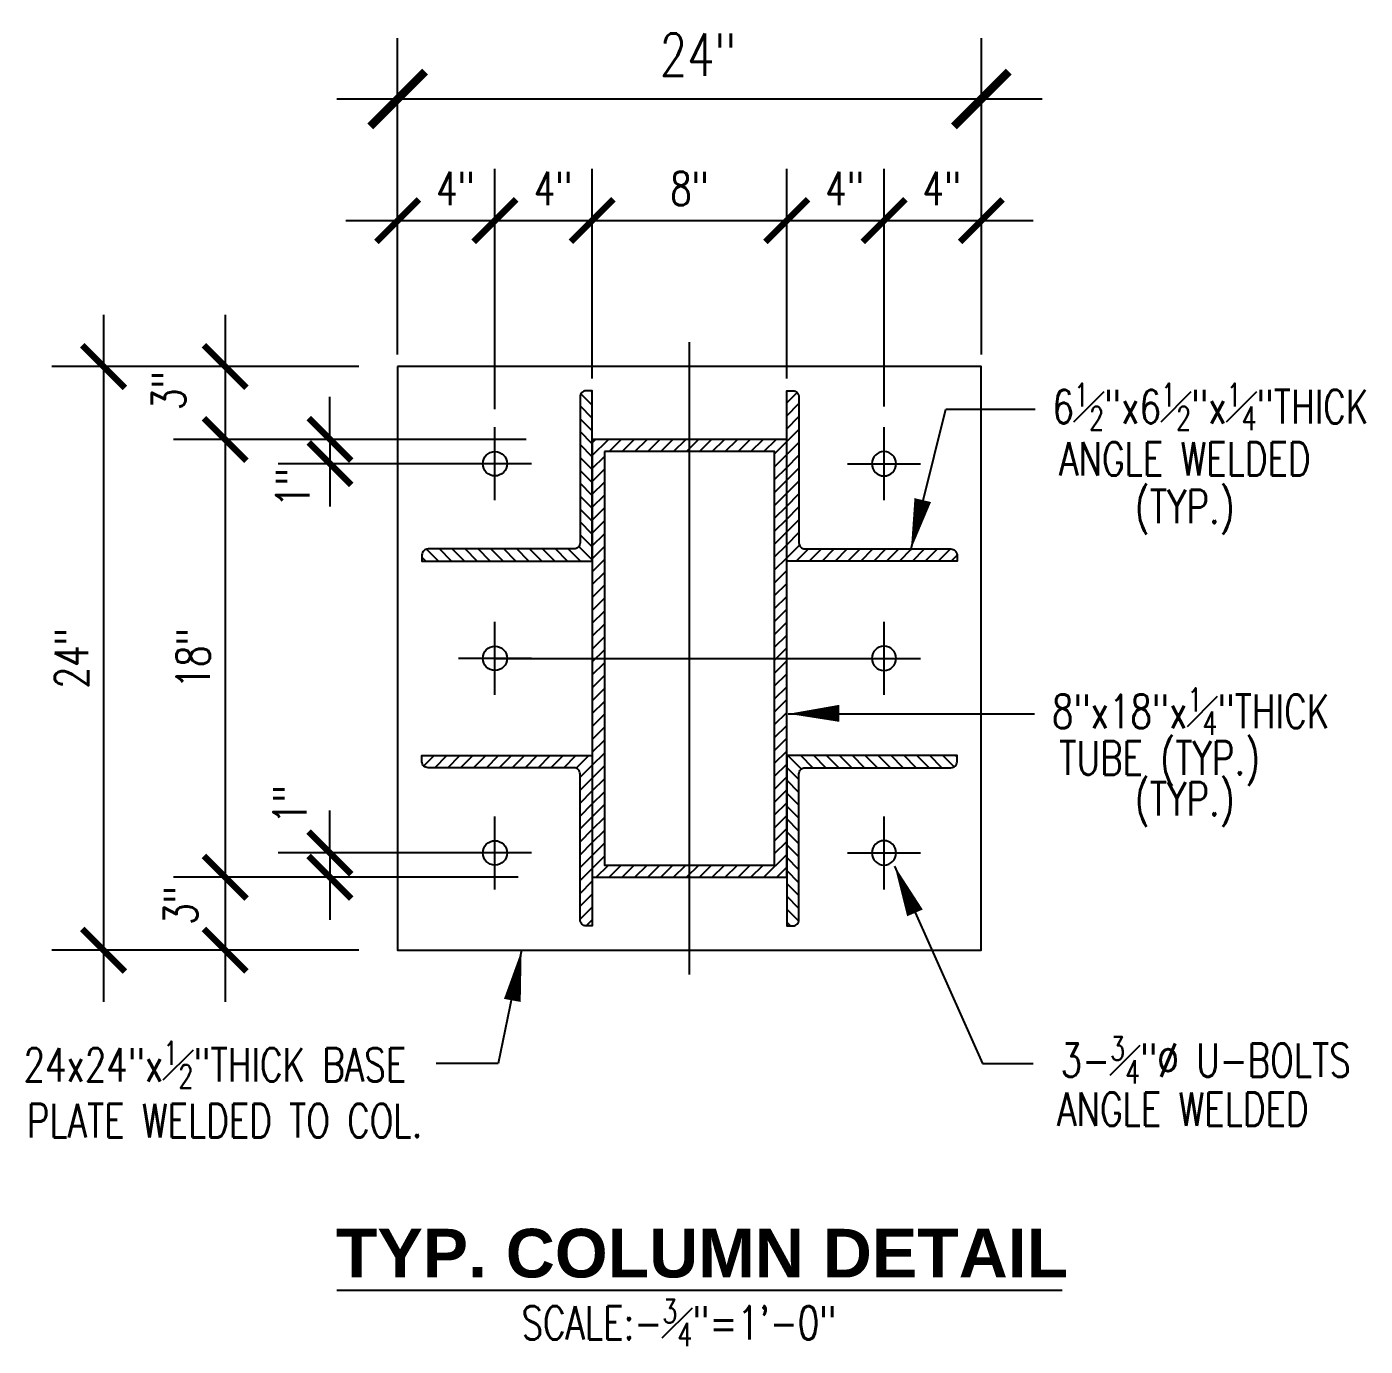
# Model space of a CAD drawing. Header units: inches. Extents: x 41285 to 57578, y -189 to 12305.
# Drawn here: x 53645.1 to 53700.1, y 10506.4 to 10560.6 of the extents above; entities that cross this region are included whole.
import ezdxf

# ---------------------------------------------------------------- set-up
doc = ezdxf.new("R2010")
doc.units = ezdxf.units.IN
doc.header["$LTSCALE"] = 30
doc.header["$MEASUREMENT"] = 0
doc.linetypes.add('CENTER', pattern=[2, 1.25, -0.25, 0.25, -0.25])
for name, color, linetype in [('A-TEXT-P', 242, 'Continuous'), ('COLUMN', 6, 'Continuous'), ('Grid line', 1, 'CENTER'), ('HATCH', 253, 'Continuous'), ('L', 2, 'Continuous'), ('WALL', 7, 'Continuous')]:
    doc.layers.add(name, color=color, linetype=linetype)
doc.styles.add('1-2', font='simplex.shx', dxfattribs={"width": 0.75, "height": 1.75})
doc.styles.add('16 scale', font='arial.ttf')
doc.styles.add('3-4', font='simplex.shx', dxfattribs={"width": 0.75, "height": 1.375})
doc.dimstyles.new('1-2', dxfattribs={"dimtxt": 1.75, "dimasz": 2.25, "dimexe": 2.5, "dimexo": 1, "dimgap": 0.75, "dimtad": 1, "dimdec": 4, "dimzin": 3, "dimdsep": 46, "dimlunit": 4, "dimtxsty": '1-2', "dimblk": 'ARCHTICK', "dimcen": 0, "dimdle": 2.5, "dimclrd": 1, "dimclre": 1, "dimclrt": 2, "dimazin": 0, "dimtfac": 0.75, "dimtdec": 4, "dimtix": 1, "dimtmove": 2, "dimatfit": 3, "dimfxl": 0, "dimfrac": 1, "dimtolj": 1, "dimtzin": 1, "dimlwd": -1, "dimlwe": -1, "dimarcsym": 0})
doc.dimstyles.new('3-4', dxfattribs={"dimtxt": 1.375, "dimasz": 1.75, "dimexe": 2.125, "dimexo": 0.5, "dimgap": 0.5, "dimtad": 1, "dimdec": 4, "dimzin": 3, "dimdsep": 46, "dimlunit": 4, "dimtxsty": '3-4', "dimblk": 'ARCHTICK', "dimcen": 0.046875, "dimdle": 2.125, "dimclrd": 1, "dimclre": 1, "dimclrt": 2, "dimadec": 0, "dimazin": 0, "dimtfac": 0.75, "dimtdec": 4, "dimtmove": 2, "dimatfit": 3, "dimldrblk": 'ARCHTICK', "dimfxl": 0, "dimfrac": 1, "dimtolj": 1, "dimtzin": 0, "dimlwd": -1, "dimlwe": -1, "dimarcsym": 0})
pattern_1 = [(45, (0, 0), (-0.265165, 0.265165), [])]

# ---------------------------------------------------------------- blocks, each defined once
blk = doc.blocks.new('A$C77EE556A')
at = {"layer": 'HATCH'}
h = blk.add_hatch(dxfattribs=at)
h.set_pattern_fill('_USER', color=1, scale=0.375, angle=45, style=0, pattern_type=0)
h.set_pattern_definition(pattern_1)
h.paths.add_polyline_path([(0.5, -0.5), (0.5, -17.5), (7.5, -17.5), (7.5, -0.5)], flags=16)
h.paths.add_polyline_path([(0, 0), (0, -18), (8, -18), (8, 0)])
at = {"layer": 'COLUMN'}
blk.add_lwpolyline([(0, 0), (0, -18), (8, -18), (8, 0), (0, 0)], dxfattribs=at)
blk.add_lwpolyline([(0.5, -0.5), (0.5, -17.5), (7.5, -17.5), (7.5, -0.5)], close=True, dxfattribs=at)
at = {"layer": 'Grid line'}
for p, q in [((4, -22), (4, 4)), ((-4, -9), (12, -9))]:
    blk.add_line(p, q, dxfattribs=at)
blk = doc.blocks.new('A$C56BC41D7')
at = {"layer": 'HATCH'}
h = blk.add_hatch(dxfattribs=at)
h.set_pattern_fill('_USER', color=1, scale=0.375, angle=45, style=0, pattern_type=0)
h.set_pattern_definition(pattern_1)
edge = h.paths.add_edge_path()
edge.add_line((0.5, 6.75), (0.5, 0.75))
edge.add_arc((0.75, 0.75), 0.25, 180, 270)
edge.add_line((0.75, 0.5), (6.75, 0.5))
edge.add_arc((6.75, 0.25), 0.25, 0, 90, ccw=False)
edge.add_line((7, 0.25), (7, 0))
edge.add_line((7, 0), (0, 0))
edge.add_line((0, 0), (0, 7))
edge.add_line((0, 7), (0.25, 7))
edge.add_arc((0.25, 6.75), 0.25, 0, 90, ccw=False)
at = {"layer": 'COLUMN', "color": 4}
blk.add_lwpolyline([(0, 0), (0, 7), (0.25, 7, -0.414214), (0.5, 6.75), (0.5, 0.75, 0.414214), (0.75, 0.5), (6.75, 0.5, -0.414214), (7, 0.25), (7, 0)], format="xyb", close=True, dxfattribs=at)
blk = doc.blocks.new('A$C0E0D12C3')
at = {"layer": 'Grid line'}
blk.add_blockref('A$C77EE556A', (-4, 9), dxfattribs=at)
at = {"layer": 'Grid line', "color": 4, "xscale": -1}
blk.add_blockref('A$C56BC41D7', (-4, 4), dxfattribs=at)
at = {"layer": 'Grid line', "color": 4}
blk.add_blockref('A$C56BC41D7', (4, 4), dxfattribs=at)
at = {"layer": 'Grid line', "color": 4, "rotation": 180}
blk.add_blockref('A$C56BC41D7', (-4, -4), dxfattribs=at)
at = {"layer": 'Grid line', "color": 4, "xscale": -1, "rotation": 180}
blk.add_blockref('A$C56BC41D7', (4, -4), dxfattribs=at)
blk = doc.blocks.new('_ARCHTICK')
at = {"color": 0, "linetype": 'ByBlock', "const_width": 0.15}
blk.add_lwpolyline([(-0.5, -0.5), (0.5, 0.5)], dxfattribs=at)
blk = doc.blocks.new('*D228')
at = {"layer": 'DEFPOINTS', "color": 0, "transparency": 16777216}
for p in [(53676.358, 10552.647), (53668.358, 10545.647), (53676.358, 10545.647)]:
    blk.add_point(p, dxfattribs=at)
at = {"layer": 'L', "color": 1, "transparency": 16777216}
for p, q in [((53668.358, 10546.147), (53668.358, 10554.772)), ((53676.358, 10546.147), (53676.358, 10554.772)), ((53666.233, 10552.647), (53678.483, 10552.647))]:
    blk.add_line(p, q, dxfattribs=at)
at = {"layer": 'L', "color": 1, "transparency": 16777216, "xscale": 1.75, "yscale": 1.75, "zscale": 1.75, "rotation": 180}
blk.add_blockref('_ARCHTICK', (53668.358, 10552.647), dxfattribs=at)
at = {"layer": 'L', "color": 1, "transparency": 16777216, "xscale": 1.75, "yscale": 1.75, "zscale": 1.75}
blk.add_blockref('_ARCHTICK', (53676.358, 10552.647), dxfattribs=at)
at = {"layer": 'L', "color": 2, "transparency": 16777216, "insert": (53672.358, 10553.966), "char_height": 1.375, "attachment_point": 5, "style": '3-4'}
blk.add_mtext('\\A1;8"', dxfattribs=at)
blk = doc.blocks.new('*D229')
at = {"layer": 'DEFPOINTS', "color": 0, "transparency": 16777216}
for p in [(53661.511, 10543.647), (53653.268, 10525.647), (53661.511, 10525.647)]:
    blk.add_point(p, dxfattribs=at)
at = {"layer": 'L', "color": 1, "transparency": 16777216}
for p, q in [((53653.268, 10545.772), (53653.268, 10523.522)), ((53661.011, 10543.647), (53651.143, 10543.647)), ((53661.011, 10525.647), (53651.143, 10525.647))]:
    blk.add_line(p, q, dxfattribs=at)
at = {"layer": 'L', "color": 1, "transparency": 16777216, "xscale": 1.75, "yscale": 1.75, "zscale": 1.75}
for p, rotation in [((53653.268, 10543.647), 90), ((53653.268, 10525.647), 270)]:
    blk.add_blockref('_ARCHTICK', p, dxfattribs=dict(at, rotation=rotation))
at = {"layer": 'L', "color": 2, "transparency": 16777216, "insert": (53651.95, 10534.647), "char_height": 1.375, "attachment_point": 5, "rotation": 90, "style": '3-4'}
blk.add_mtext('\\A1;18"', dxfattribs=at)
blk = doc.blocks.new('*D195')
at = {"layer": 'DEFPOINTS', "color": 0, "transparency": 16777216}
for p in [(53659.268, 10546.647), (53653.268, 10543.647), (53666.137, 10543.647)]:
    blk.add_point(p, dxfattribs=at)
at = {"layer": 'L', "color": 1, "transparency": 16777216}
for p, q in [((53653.268, 10548.772), (53653.268, 10541.522)), ((53658.768, 10546.647), (53651.143, 10546.647)), ((53665.637, 10543.647), (53651.143, 10543.647))]:
    blk.add_line(p, q, dxfattribs=at)
at = {"layer": 'L', "color": 1, "transparency": 16777216, "xscale": 1.75, "yscale": 1.75, "zscale": 1.75}
for p, rotation in [((53653.268, 10546.647), 90), ((53653.268, 10543.647), 270)]:
    blk.add_blockref('_ARCHTICK', p, dxfattribs=dict(at, rotation=rotation))
at = {"layer": 'L', "color": 2, "transparency": 16777216, "insert": (53650.944, 10545.655), "char_height": 1.375, "attachment_point": 5, "rotation": 90, "style": '3-4'}
blk.add_mtext('\\A1;3"', dxfattribs=at)
blk = doc.blocks.new('*D196')
at = {"layer": 'DEFPOINTS', "color": 0, "transparency": 16777216}
for p in [(53665.817, 10525.647), (53653.268, 10522.647), (53659.268, 10522.647)]:
    blk.add_point(p, dxfattribs=at)
at = {"layer": 'L', "color": 1, "transparency": 16777216}
for p, q in [((53653.268, 10527.772), (53653.268, 10520.522)), ((53665.317, 10525.647), (53651.143, 10525.647)), ((53658.768, 10522.647), (53651.143, 10522.647))]:
    blk.add_line(p, q, dxfattribs=at)
at = {"layer": 'L', "color": 1, "transparency": 16777216, "xscale": 1.75, "yscale": 1.75, "zscale": 1.75}
for p, rotation in [((53653.268, 10525.647), 90), ((53653.268, 10522.647), 270)]:
    blk.add_blockref('_ARCHTICK', p, dxfattribs=dict(at, rotation=rotation))
at = {"layer": 'L', "color": 2, "transparency": 16777216, "insert": (53651.434, 10524.485), "char_height": 1.375, "attachment_point": 5, "rotation": 90, "style": '3-4'}
blk.add_mtext('\\A1;3"', dxfattribs=at)
blk = doc.blocks.new('*D197')
at = {"layer": 'DEFPOINTS', "color": 0, "transparency": 16777216}
for p in [(53668.358, 10552.647), (53664.358, 10546.647), (53668.358, 10546.647)]:
    blk.add_point(p, dxfattribs=at)
at = {"layer": 'L', "color": 1, "transparency": 16777216}
for p, q in [((53664.358, 10547.147), (53664.358, 10554.772)), ((53668.358, 10547.147), (53668.358, 10554.772)), ((53662.233, 10552.647), (53670.483, 10552.647))]:
    blk.add_line(p, q, dxfattribs=at)
at = {"layer": 'L', "color": 1, "transparency": 16777216, "xscale": 1.75, "yscale": 1.75, "zscale": 1.75, "rotation": 180}
blk.add_blockref('_ARCHTICK', (53664.358, 10552.647), dxfattribs=at)
at = {"layer": 'L', "color": 1, "transparency": 16777216, "xscale": 1.75, "yscale": 1.75, "zscale": 1.75}
blk.add_blockref('_ARCHTICK', (53668.358, 10552.647), dxfattribs=at)
at = {"layer": 'L', "color": 2, "transparency": 16777216, "insert": (53666.751, 10553.966), "char_height": 1.375, "attachment_point": 5, "style": '3-4'}
blk.add_mtext('\\A1;4"', dxfattribs=at)
blk = doc.blocks.new('*D198')
at = {"layer": 'DEFPOINTS', "color": 0, "transparency": 16777216}
for p in [(53680.358, 10552.647), (53676.358, 10546.647), (53680.358, 10546.647)]:
    blk.add_point(p, dxfattribs=at)
at = {"layer": 'L', "color": 1, "transparency": 16777216}
for p, q in [((53676.358, 10547.147), (53676.358, 10554.772)), ((53680.358, 10547.147), (53680.358, 10554.772)), ((53674.233, 10552.647), (53682.483, 10552.647))]:
    blk.add_line(p, q, dxfattribs=at)
at = {"layer": 'L', "color": 1, "transparency": 16777216, "xscale": 1.75, "yscale": 1.75, "zscale": 1.75, "rotation": 180}
blk.add_blockref('_ARCHTICK', (53676.358, 10552.647), dxfattribs=at)
at = {"layer": 'L', "color": 1, "transparency": 16777216, "xscale": 1.75, "yscale": 1.75, "zscale": 1.75}
blk.add_blockref('_ARCHTICK', (53680.358, 10552.647), dxfattribs=at)
at = {"layer": 'L', "color": 2, "transparency": 16777216, "insert": (53678.738, 10553.966), "char_height": 1.375, "attachment_point": 5, "style": '3-4'}
blk.add_mtext('\\A1;4"', dxfattribs=at)
blk = doc.blocks.new('A$C7E4163A9')
at = {"layer": 'WALL', "color": 1}
for p, q in [((0, -1.5), (0, 1.5)), ((1.5, 0), (-1.5, 0))]:
    blk.add_line(p, q, dxfattribs=at)
at = {"layer": 'WALL', "color": 3}
blk.add_circle((0, 0), 0.5, dxfattribs=at)
blk = doc.blocks.new('*D199')
at = {"layer": 'DEFPOINTS', "color": 0, "transparency": 16777216}
for p in [(53665.818, 10526.647), (53657.575, 10525.647), (53663.575, 10525.647)]:
    blk.add_point(p, dxfattribs=at)
at = {"layer": 'L', "color": 1, "transparency": 16777216}
for p, q in [((53657.575, 10526.647), (53657.575, 10528.397)), ((53665.318, 10526.647), (53655.45, 10526.647)), ((53657.575, 10526.647), (53657.575, 10525.647)), ((53663.075, 10525.647), (53655.45, 10525.647)), ((53657.575, 10525.647), (53657.575, 10523.897))]:
    blk.add_line(p, q, dxfattribs=at)
at = {"layer": 'L', "color": 1, "transparency": 16777216, "xscale": 1.75, "yscale": 1.75, "zscale": 1.75}
for p, rotation in [((53657.575, 10526.647), 270), ((53657.575, 10525.647), 90)]:
    blk.add_blockref('_ARCHTICK', p, dxfattribs=dict(at, rotation=rotation))
at = {"layer": 'L', "color": 2, "transparency": 16777216, "insert": (53655.929, 10528.638), "char_height": 1.375, "attachment_point": 5, "rotation": 90, "style": '3-4'}
blk.add_mtext('\\A1;1"', dxfattribs=at)
blk = doc.blocks.new('*D200')
at = {"layer": 'DEFPOINTS', "color": 0, "transparency": 16777216}
for p in [(53684.358, 10552.647), (53684.358, 10546.647), (53680.358, 10544.499)]:
    blk.add_point(p, dxfattribs=at)
at = {"layer": 'L', "color": 1, "transparency": 16777216}
for p, q in [((53680.358, 10544.999), (53680.358, 10554.772)), ((53684.358, 10547.147), (53684.358, 10554.772)), ((53678.233, 10552.647), (53686.483, 10552.647))]:
    blk.add_line(p, q, dxfattribs=at)
at = {"layer": 'L', "color": 1, "transparency": 16777216, "xscale": 1.75, "yscale": 1.75, "zscale": 1.75, "rotation": 180}
blk.add_blockref('_ARCHTICK', (53680.358, 10552.647), dxfattribs=at)
at = {"layer": 'L', "color": 1, "transparency": 16777216, "xscale": 1.75, "yscale": 1.75, "zscale": 1.75}
blk.add_blockref('_ARCHTICK', (53684.358, 10552.647), dxfattribs=at)
at = {"layer": 'L', "color": 2, "transparency": 16777216, "insert": (53682.738, 10553.966), "char_height": 1.375, "attachment_point": 5, "style": '3-4'}
blk.add_mtext('\\A1;4"', dxfattribs=at)
blk = doc.blocks.new('*D201')
at = {"layer": 'DEFPOINTS', "color": 0, "transparency": 16777216}
for p in [(53664.358, 10552.647), (53660.358, 10546.647), (53664.358, 10544.389)]:
    blk.add_point(p, dxfattribs=at)
at = {"layer": 'L', "color": 1, "transparency": 16777216}
for p, q in [((53660.358, 10547.147), (53660.358, 10554.772)), ((53664.358, 10544.889), (53664.358, 10554.772)), ((53658.233, 10552.647), (53666.483, 10552.647))]:
    blk.add_line(p, q, dxfattribs=at)
at = {"layer": 'L', "color": 1, "transparency": 16777216, "xscale": 1.75, "yscale": 1.75, "zscale": 1.75, "rotation": 180}
blk.add_blockref('_ARCHTICK', (53660.358, 10552.647), dxfattribs=at)
at = {"layer": 'L', "color": 1, "transparency": 16777216, "xscale": 1.75, "yscale": 1.75, "zscale": 1.75}
blk.add_blockref('_ARCHTICK', (53664.358, 10552.647), dxfattribs=at)
at = {"layer": 'L', "color": 2, "transparency": 16777216, "insert": (53662.738, 10553.966), "char_height": 1.375, "attachment_point": 5, "style": '3-4'}
blk.add_mtext('\\A1;4"', dxfattribs=at)
blk = doc.blocks.new('*D202')
at = {"layer": 'DEFPOINTS', "color": 0, "transparency": 16777216}
for p in [(53684.358, 10557.647), (53660.358, 10551.647), (53684.358, 10549.389)]:
    blk.add_point(p, dxfattribs=at)
at = {"layer": 'L', "color": 1, "transparency": 16777216}
for p, q in [((53660.358, 10552.647), (53660.358, 10560.147)), ((53684.358, 10550.389), (53684.358, 10560.147)), ((53657.858, 10557.647), (53686.858, 10557.647))]:
    blk.add_line(p, q, dxfattribs=at)
at = {"layer": 'L', "color": 1, "transparency": 16777216, "xscale": 2.25, "yscale": 2.25, "zscale": 2.25, "rotation": 180}
blk.add_blockref('_ARCHTICK', (53660.358, 10557.647), dxfattribs=at)
at = {"layer": 'L', "color": 1, "transparency": 16777216, "xscale": 2.25, "yscale": 2.25, "zscale": 2.25}
blk.add_blockref('_ARCHTICK', (53684.358, 10557.647), dxfattribs=at)
at = {"layer": 'L', "color": 2, "transparency": 16777216, "insert": (53672.71, 10559.467), "char_height": 1.75, "attachment_point": 5, "style": '1-2'}
blk.add_mtext('\\A1;24"', dxfattribs=at)
blk = doc.blocks.new('*D203')
at = {"layer": 'DEFPOINTS', "color": 0, "transparency": 16777216}
for p in [(53656.511, 10546.647), (53648.268, 10522.647), (53656.511, 10522.647)]:
    blk.add_point(p, dxfattribs=at)
at = {"layer": 'L', "color": 1, "transparency": 16777216}
for p, q in [((53648.268, 10548.772), (53648.268, 10520.522)), ((53656.011, 10546.647), (53646.143, 10546.647)), ((53656.011, 10522.647), (53646.143, 10522.647))]:
    blk.add_line(p, q, dxfattribs=at)
at = {"layer": 'L', "color": 1, "transparency": 16777216, "xscale": 1.75, "yscale": 1.75, "zscale": 1.75}
for p, rotation in [((53648.268, 10546.647), 90), ((53648.268, 10522.647), 270)]:
    blk.add_blockref('_ARCHTICK', p, dxfattribs=dict(at, rotation=rotation))
at = {"layer": 'L', "color": 2, "transparency": 16777216, "insert": (53646.95, 10534.647), "char_height": 1.375, "attachment_point": 5, "rotation": 90, "style": '3-4'}
blk.add_mtext('\\A1;24"', dxfattribs=at)
blk = doc.blocks.new('*D210')
at = {"layer": 'DEFPOINTS', "color": 0, "transparency": 16777216}
for p in [(53665.818, 10543.647), (53657.575, 10542.647), (53666.368, 10542.647)]:
    blk.add_point(p, dxfattribs=at)
at = {"layer": 'L', "color": 1, "transparency": 16777216}
for p, q in [((53657.575, 10543.647), (53657.575, 10545.397)), ((53665.318, 10543.647), (53655.45, 10543.647)), ((53657.575, 10543.647), (53657.575, 10542.647)), ((53665.868, 10542.647), (53655.45, 10542.647)), ((53657.575, 10542.647), (53657.575, 10540.897))]:
    blk.add_line(p, q, dxfattribs=at)
at = {"layer": 'L', "color": 1, "transparency": 16777216, "xscale": 1.75, "yscale": 1.75, "zscale": 1.75}
for p, rotation in [((53657.575, 10543.647), 270), ((53657.575, 10542.647), 90)]:
    blk.add_blockref('_ARCHTICK', p, dxfattribs=dict(at, rotation=rotation))
at = {"layer": 'L', "color": 2, "transparency": 16777216, "insert": (53656.043, 10541.667), "char_height": 1.375, "attachment_point": 5, "rotation": 90, "style": '3-4'}
blk.add_mtext('\\A1;1"', dxfattribs=at)

msp = doc.modelspace()

# ---------------------------------------------------------------- linework, layer by layer
at = {"layer": 'A-TEXT-P', "color": 4}
msp.add_line((53657.85805052, 10508.66616191), (53687.67522925, 10508.66616191), dxfattribs=at)
at = {"layer": 'L', "color": 1}
for p, q in [((53681.45938282, 10539.10140358), (53682.89981495, 10544.89361898)), ((53682.89981495, 10544.89361898), (53686.57335898, 10544.89361898)), ((53676.41884992, 10532.36549789), (53686.54567003, 10532.36549789)), ((53680.79283831, 10526.10772773), (53684.40284085, 10517.98628167)), ((53665.45527103, 10522.64716502), (53664.49701772, 10517.98628167)), ((53664.49701772, 10517.98628167), (53661.93972849, 10517.98628167)), ((53684.40284085, 10517.98628167), (53686.49577618, 10517.98628167))]:
    msp.add_line(p, q, dxfattribs=at)
for points in [[(53681.46165885, 10539.11055587, 0, 0.7, 0), (53681.94889778, 10541.15324973, 0.7, 0.7, 0)], [(53676.41884992, 10532.36549789, 0, 0.7, 0), (53678.5187534, 10532.38563131, 0.7, 0.7, 0)], [(53680.79283831, 10526.10772773, 0, 0.7, 0), (53681.62738505, 10524.18067513, 0.7, 0.7, 0)], [(53665.45527103, 10522.64716502, 0, 0.7, 0), (53665.07339917, 10520.5821774, 0.7, 0.7, 0)]]:
    msp.add_lwpolyline(points, format="xyseb", dxfattribs=at)
at = {"layer": 'WALL', "color": 3}
msp.add_lwpolyline([(53660.35774375, 10546.64716502), (53660.35774375, 10522.64716502), (53684.35774375, 10522.64716502), (53684.35774375, 10546.64716502)], close=True, dxfattribs=at)

# ---------------------------------------------------------------- block references
at = {"layer": 'Grid line', "color": 4}
msp.add_blockref('A$C0E0D12C3', (53672.35774375, 10534.64716502), dxfattribs=at)
at = {"layer": 'WALL'}
for p in [(53664.35774375, 10542.64716502), (53664.35774375, 10534.64716502), (53664.35774375, 10526.64716502)]:
    msp.add_blockref('A$C7E4163A9', p, dxfattribs=at)
at = {"layer": 'WALL', "xscale": -1}
for p in [(53680.35774375, 10542.64716502), (53680.35774375, 10534.64716502), (53680.35774375, 10526.64716502)]:
    msp.add_blockref('A$C7E4163A9', p, dxfattribs=at)

# ---------------------------------------------------------------- texts
at = {"layer": 'A-TEXT-P', "color": 4, "insert": (53657.81873636, 10511.18988847), "char_height": 2, "attachment_point": 1, "style": '16 scale'}
msp.add_mtext_dynamic_manual_height_columns('{\\fArial|b1|i0|c0|p34;TYP. COLUMN DETAIL}', width=863.7811566335, gutter_width=30, heights=[0], dxfattribs=at)
at = {"layer": 'L', "color": 2, "char_height": 1.375, "attachment_point": 5, "style": '3-4'}
for s, insert in [('\\A1;6{\\H0.7x;\\S1#2;}"x6{\\H0.7x;\\S1#2;}"x{\\H0.7x;\\S1#4;}"THICK', (53693.77901374, 10544.99564751)), ('\\A1;ANGLE WELDED ', (53692.72502884, 10542.84731672)), ('\\A1;(TYP.)', (53692.72502884, 10540.65685494)), ('\\A1;8"x18"x{\\H0.7x;\\S1#4;}"THICK', (53692.9639736, 10532.46752641)), ('\\A1;TUBE (TYP.)', (53691.69379896, 10530.31919563)), ('\\A1;(TYP.)', (53692.72502884, 10528.6374751)), ('\\A1;3-{\\H0.7x;\\S3#4;}"%%C U-BOLTS', (53693.58439225, 10518.125738)), ('\\A1;24x24"x{\\H0.7x;\\S1#2;}"THICK BASE', (53652.84193845, 10517.93774093)), ('\\A1;ANGLE WELDED ', (53692.64352141, 10516.10953382)), ('\\A1;  PLATE WELDED TO COL.', (53652.53554988, 10515.63533163)), ('\\A1;SCALE:-{\\H0.7x;\\S3#4;}"=1\'-0"', (53671.92506356, 10507.32525733))]:
    msp.add_mtext(s, dxfattribs=dict(at, insert=insert))

# ---------------------------------------------------------------- dimensions: what is measured, and where the dimension line sits
at = {"layer": 'L'}
dim = msp.add_linear_dim(base=(53684.35774375, 10557.64716502), p1=(53660.35774375, 10551.64716502), p2=(53684.35774375, 10549.38898782), text='24"', dimstyle='1-2', dxfattribs=at)
dim.commit()
dim.dimension.update_dxf_attribs({"geometry": '*D202', "text_midpoint": (53672.71009453, 10559.46748654), "dimtype": 160})
for base, p1, p2, picture, middle in [((53664.35774375, 10552.64716502), (53660.35774375, 10546.64716502), (53664.35774375, 10544.38898782), '*D201', (53662.73808608, 10553.9656174)), ((53668.35774375, 10552.64716502), (53664.35774375, 10546.64716502), (53668.35774375, 10546.64716502), '*D197', (53666.75074442, 10553.9656174)), ((53680.35774375, 10552.64716502), (53676.35774375, 10546.64716502), (53680.35774375, 10546.64716502), '*D198', (53678.73808608, 10553.9656174)), ((53684.35774375, 10552.64716502), (53680.35774375, 10544.49897169), (53684.35774375, 10546.64716502), '*D200', (53682.73808608, 10553.9656174))]:
    dim = msp.add_linear_dim(base=base, p1=p1, p2=p2, dimstyle='3-4', dxfattribs=at)
    dim.commit()
    dim.dimension.update_dxf_attribs({"geometry": picture, "text_midpoint": middle, "dimtype": 160})
dim = msp.add_linear_dim(base=(53676.35774375, 10552.64716502), p1=(53668.35774375, 10545.64716502), p2=(53676.35774375, 10545.64716502), dimstyle='3-4', dxfattribs=at)
dim.commit()
dim.dimension.update_dxf_attribs({"geometry": '*D228', "text_midpoint": (53672.35774375, 10553.9656174)})
for base, p1, p2, text, picture, middle in [((53648.26830894, 10522.64716502), (53656.51116666, 10546.64716502), (53656.51116666, 10522.64716502), '24"', '*D203', (53646.94985656, 10534.64716502)), ((53653.26830894, 10525.64716502), (53661.51116666, 10543.64716502), (53661.51116666, 10525.64716502), '18"', '*D229', (53651.94985656, 10534.64716502))]:
    dim = msp.add_linear_dim(base=base, p1=p1, p2=p2, angle=90, text=text, dimstyle='3-4', dxfattribs=at)
    dim.commit()
    dim.dimension.update_dxf_attribs({"geometry": picture, "text_midpoint": middle})
for base, p1, p2, text, picture, middle in [((53653.26830894, 10543.64716502), (53659.26830894, 10546.64716502), (53666.13656434, 10543.64716502), '3"', '*D195', (53650.9444954, 10545.65482299)), ((53657.57475532, 10542.64716502), (53665.81761304, 10543.64716502), (53666.3683233, 10542.64716502), '1"', '*D210', (53656.04288472, 10541.66701836)), ((53657.57475532, 10525.64716502), (53665.81761304, 10526.64716502), (53663.57475532, 10525.64716502), '1"', '*D199', (53655.92873325, 10528.63817829)), ((53653.26830894, 10522.64716502), (53665.81727555, 10525.64716502), (53659.26830894, 10522.64716502), '3"', '*D196', (53651.43383676, 10524.48454923))]:
    dim = msp.add_linear_dim(base=base, p1=p1, p2=p2, angle=90, text=text, dimstyle='3-4', dxfattribs=at)
    dim.commit()
    dim.dimension.update_dxf_attribs({"geometry": picture, "text_midpoint": middle, "dimtype": 160})

doc.saveas('drawing.dxf')
